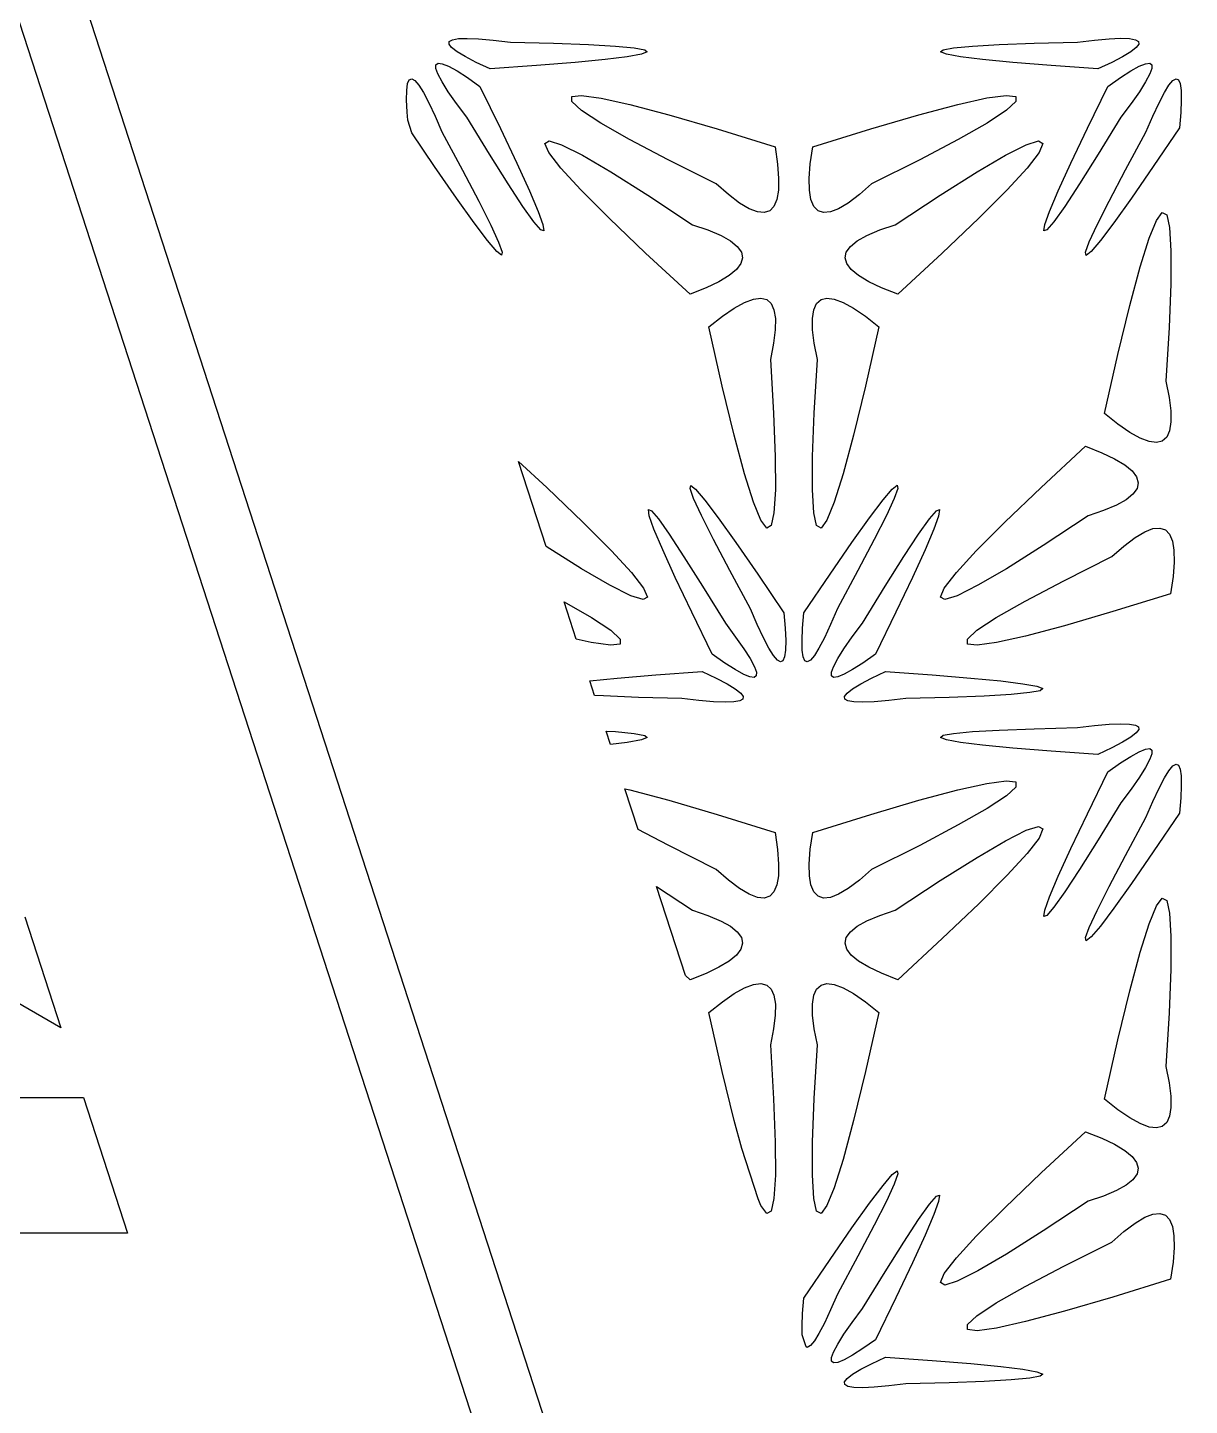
# Model space of a CAD drawing. Header units: metres. Extents: x 20 to 1108, y 20 to 485.
# Drawn here: x 269.3 to 320.7, y 135.4 to 196.3 of the extents above; entities that cross this region are included whole.
import ezdxf

# ---------------------------------------------------------------- set-up
doc = ezdxf.new("R2010")
doc.units = ezdxf.units.M

msp = doc.modelspace()

# ---------------------------------------------------------------- linework, layer by layer
for p, q in [((326.309, 20), (251.309, 250.826)), ((254.463, 250.826), (329.463, 20.0001)), ((287.955, 195.558), (287.968, 195.674)), ((287.968, 195.674), (288.107, 195.756)), ((288.107, 195.756), (288.369, 195.803)), ((288.369, 195.803), (288.756, 195.816)), ((288.756, 195.816), (289.266, 195.795)), ((289.266, 195.795), (289.915, 195.739)), ((289.915, 195.739), (290.671, 195.65)), ((290.671, 195.65), (292.582, 195.599)), ((292.582, 195.599), (294.129, 195.538)), ((312.297, 195.538), (313.844, 195.599)), ((313.844, 195.599), (315.755, 195.651)), ((315.755, 195.651), (316.512, 195.737)), ((316.512, 195.737), (317.161, 195.796)), ((317.161, 195.796), (317.67, 195.817)), ((317.67, 195.817), (318.057, 195.804)), ((318.057, 195.804), (318.32, 195.756)), ((318.32, 195.756), (318.458, 195.674)), ((318.458, 195.674), (318.471, 195.559)), ((288.066, 195.409), (287.955, 195.558)), ((288.31, 195.221), (288.066, 195.409)), ((288.666, 195.006), (288.31, 195.221)), ((289.153, 194.751), (288.666, 195.006)), ((294.129, 195.538), (295.319, 195.47)), ((295.842, 194.994), (294.865, 194.875)), ((295.319, 195.47), (296.151, 195.392)), ((296.466, 195.109), (295.842, 194.994)), ((296.151, 195.392), (296.613, 195.306)), ((296.721, 195.212), (296.466, 195.109)), ((296.613, 195.306), (296.721, 195.212)), ((309.705, 195.212), (309.814, 195.307)), ((309.96, 195.109), (309.705, 195.212)), ((309.814, 195.307), (310.276, 195.392)), ((310.584, 194.994), (309.96, 195.109)), ((310.276, 195.392), (311.108, 195.47)), ((311.562, 194.876), (310.584, 194.994)), ((311.108, 195.47), (312.297, 195.538)), ((317.749, 195), (317.274, 194.752)), ((318.117, 195.221), (317.749, 195)), ((318.361, 195.41), (318.117, 195.221)), ((318.471, 195.559), (318.361, 195.41)), ((287.374, 194.486), (287.376, 194.648)), ((287.462, 194.244), (287.374, 194.486)), ((287.376, 194.648), (287.47, 194.717)), ((287.47, 194.717), (287.659, 194.694)), ((287.659, 194.694), (287.932, 194.583)), ((287.932, 194.583), (288.315, 194.372)), ((288.315, 194.372), (288.766, 194.082)), ((289.771, 194.462), (289.153, 194.751)), ((291.828, 194.609), (289.771, 194.462)), ((293.533, 194.746), (291.828, 194.609)), ((294.865, 194.875), (293.533, 194.746)), ((312.893, 194.744), (311.562, 194.876)), ((314.597, 194.609), (312.893, 194.744)), ((316.656, 194.462), (314.597, 194.609)), ((317.274, 194.752), (316.656, 194.462)), ((317.657, 194.082), (318.114, 194.374)), ((318.114, 194.374), (318.491, 194.58)), ((318.491, 194.58), (318.77, 194.695)), ((318.77, 194.695), (318.956, 194.717)), ((318.956, 194.717), (319.049, 194.648)), ((319.051, 194.486), (318.965, 194.247)), ((319.049, 194.648), (319.051, 194.486)), ((286.083, 193.507), (286.126, 193.812)), ((286.126, 193.812), (286.199, 193.983)), ((286.199, 193.983), (286.305, 194.03)), ((286.305, 194.03), (286.446, 193.95)), ((286.446, 193.95), (286.621, 193.742)), ((287.653, 193.888), (287.462, 194.244)), ((287.925, 193.455), (287.653, 193.888)), ((288.766, 194.082), (289.326, 193.692)), ((317.099, 193.693), (317.657, 194.082)), ((318.774, 193.888), (318.5, 193.455)), ((318.965, 194.247), (318.774, 193.888)), ((319.805, 193.742), (319.981, 193.95)), ((319.981, 193.95), (320.121, 194.03)), ((320.121, 194.03), (320.228, 193.983)), ((320.228, 193.983), (320.3, 193.812)), ((320.3, 193.812), (320.343, 193.508)), ((286.076, 193.092), (286.083, 193.507)), ((286.621, 193.742), (286.82, 193.424)), ((286.82, 193.424), (287.06, 192.963)), ((288.29, 192.934), (287.925, 193.455)), ((289.326, 193.692), (290.229, 191.835)), ((293.393, 193.019), (293.396, 193.242)), ((293.396, 193.242), (293.824, 193.295)), ((293.824, 193.295), (294.683, 193.177)), ((294.683, 193.177), (295.96, 192.891)), ((310.466, 192.891), (311.743, 193.178)), ((311.743, 193.178), (312.603, 193.295)), ((312.603, 193.295), (313.031, 193.242)), ((313.031, 193.242), (313.034, 193.02)), ((316.197, 191.837), (317.099, 193.693)), ((318.5, 193.455), (318.135, 192.932)), ((319.367, 192.967), (319.607, 193.424)), ((319.607, 193.424), (319.805, 193.742)), ((320.343, 193.508), (320.351, 193.079)), ((286.099, 192.544), (286.076, 193.092)), ((286.128, 192.204), (286.099, 192.544)), ((287.06, 192.963), (287.336, 192.376)), ((288.745, 192.324), (288.29, 192.934)), ((293.812, 192.632), (293.393, 193.019)), ((294.665, 192.07), (293.812, 192.632)), ((295.96, 192.891), (297.679, 192.432)), ((308.747, 192.433), (310.466, 192.891)), ((312.615, 192.633), (311.761, 192.071)), ((313.034, 193.02), (312.615, 192.633)), ((318.135, 192.932), (317.68, 192.324)), ((319.092, 192.38), (319.367, 192.967)), ((320.326, 192.543), (320.27, 191.863)), ((320.351, 193.079), (320.326, 192.543)), ((286.315, 191.63), (286.128, 192.204)), ((287.336, 192.376), (287.635, 191.68)), ((289.749, 190.69), (288.745, 192.324)), ((295.94, 191.343), (294.665, 192.07)), ((297.679, 192.432), (299.817, 191.809)), ((306.61, 191.809), (308.747, 192.433)), ((311.761, 192.071), (310.483, 191.342)), ((317.68, 192.324), (316.676, 190.69)), ((318.789, 191.674), (319.092, 192.38)), ((287.315, 190.152), (286.315, 191.63)), ((287.635, 191.68), (288.55, 189.993)), ((290.229, 191.835), (290.963, 190.293)), ((297.645, 190.443), (295.94, 191.343)), ((299.817, 191.809), (302.378, 191.015)), ((304.048, 191.016), (306.61, 191.809)), ((310.483, 191.342), (308.779, 190.442)), ((315.464, 190.295), (316.197, 191.837)), ((317.878, 189.996), (318.789, 191.674)), ((320.27, 191.863), (319.112, 190.153)), ((292.196, 191.165), (292.385, 191.278)), ((292.366, 190.765), (292.196, 191.165)), ((292.9, 190.075), (292.366, 190.765)), ((292.385, 191.278), (292.933, 191.107)), ((292.933, 191.107), (293.854, 190.645)), ((302.378, 191.015), (302.489, 190.256)), ((303.939, 190.267), (304.048, 191.016)), ((312.574, 190.645), (313.493, 191.107)), ((313.493, 191.107), (314.041, 191.278)), ((314.061, 190.766), (313.527, 190.075)), ((314.041, 191.278), (314.231, 191.165)), ((314.231, 191.165), (314.061, 190.766)), ((288.284, 188.75), (287.315, 190.152)), ((290.576, 189.379), (289.749, 190.69)), ((290.963, 190.293), (291.516, 189.075)), ((293.854, 190.645), (295.113, 189.908)), ((299.778, 189.375), (297.645, 190.443)), ((302.489, 190.256), (302.538, 189.614)), ((303.888, 189.615), (303.939, 190.267)), ((308.779, 190.442), (306.649, 189.375)), ((311.315, 189.91), (312.574, 190.645)), ((314.909, 189.075), (315.464, 190.295)), ((316.676, 190.69), (315.85, 189.378)), ((319.112, 190.153), (318.144, 188.75)), ((288.55, 189.993), (289.272, 188.622)), ((293.782, 189.117), (292.9, 190.075)), ((295.113, 189.908), (296.748, 188.879)), ((302.538, 189.614), (302.529, 189.097)), ((303.898, 189.098), (303.888, 189.615)), ((309.678, 188.881), (311.315, 189.91)), ((313.527, 190.075), (312.644, 189.117)), ((317.155, 188.622), (317.878, 189.996)), ((291.227, 188.387), (290.576, 189.379)), ((291.516, 189.075), (291.904, 188.16)), ((295.034, 187.861), (293.782, 189.117)), ((300.313, 188.904), (299.778, 189.375)), ((300.806, 188.534), (300.313, 188.904)), ((302.529, 189.097), (302.463, 188.691)), ((303.963, 188.692), (303.898, 189.098)), ((306.114, 188.905), (305.619, 188.534)), ((306.649, 189.375), (306.114, 188.905)), ((307.692, 187.57), (309.678, 188.881)), ((312.644, 189.117), (311.39, 187.86)), ((314.523, 188.16), (314.909, 189.075)), ((315.85, 189.378), (315.198, 188.386)), ((289.062, 187.657), (288.284, 188.75)), ((289.272, 188.622), (289.806, 187.558)), ((291.71, 187.704), (291.227, 188.387)), ((296.748, 188.879), (298.734, 187.57)), ((301.233, 188.28), (300.806, 188.534)), ((301.597, 188.138), (301.233, 188.28)), ((302.331, 188.38), (302.147, 188.191)), ((302.463, 188.691), (302.331, 188.38)), ((304.095, 188.381), (303.963, 188.692)), ((304.28, 188.192), (304.095, 188.381)), ((305.194, 188.281), (304.829, 188.138)), ((305.619, 188.534), (305.194, 188.281)), ((315.198, 188.386), (314.715, 187.704)), ((316.624, 187.565), (317.155, 188.622)), ((318.144, 188.75), (317.365, 187.657)), ((292.017, 187.345), (291.71, 187.704)), ((291.904, 188.16), (292.112, 187.581)), ((296.648, 186.32), (295.034, 187.861)), ((301.897, 188.109), (301.597, 188.138)), ((302.147, 188.191), (301.897, 188.109)), ((304.53, 188.11), (304.28, 188.192)), ((304.829, 188.138), (304.53, 188.11)), ((311.39, 187.86), (309.778, 186.321)), ((314.314, 187.581), (314.523, 188.16)), ((314.715, 187.704), (314.409, 187.345)), ((318.929, 186.975), (319.251, 187.765)), ((319.251, 187.765), (319.513, 188.112)), ((319.513, 188.112), (319.706, 188.004)), ((319.706, 188.004), (319.833, 187.446)), ((289.654, 186.873), (289.062, 187.657)), ((289.806, 187.558), (290.152, 186.806)), ((292.152, 187.298), (292.017, 187.345)), ((292.112, 187.581), (292.152, 187.298)), ((298.734, 187.57), (299.41, 187.341)), ((299.41, 187.341), (299.989, 187.096)), ((299.989, 187.096), (300.409, 186.86)), ((306.016, 186.86), (306.437, 187.096)), ((306.437, 187.096), (307.015, 187.342)), ((307.015, 187.342), (307.692, 187.57)), ((314.274, 187.298), (314.314, 187.581)), ((314.409, 187.345), (314.274, 187.298)), ((316.278, 186.813), (316.624, 187.565)), ((317.365, 187.657), (316.773, 186.874)), ((319.833, 187.446), (319.892, 186.417)), ((290.064, 186.389), (289.654, 186.873)), ((290.152, 186.806), (290.309, 186.359)), ((300.409, 186.86), (300.711, 186.616)), ((300.711, 186.616), (300.893, 186.364)), ((305.533, 186.364), (305.714, 186.616)), ((305.714, 186.616), (306.016, 186.86)), ((316.118, 186.359), (316.278, 186.813)), ((316.773, 186.874), (316.364, 186.391)), ((318.534, 185.718), (318.929, 186.975)), ((290.278, 186.223), (290.064, 186.389)), ((290.309, 186.359), (290.278, 186.223)), ((298.617, 184.498), (296.648, 186.32)), ((300.872, 185.854), (300.67, 185.588)), ((300.946, 186.11), (300.872, 185.854)), ((300.893, 186.364), (300.946, 186.11)), ((305.48, 186.111), (305.533, 186.364)), ((305.553, 185.853), (305.48, 186.111)), ((305.753, 185.588), (305.553, 185.853)), ((309.778, 186.321), (307.809, 184.498)), ((316.142, 186.22), (316.118, 186.359)), ((316.364, 186.391), (316.142, 186.22)), ((319.892, 186.417), (319.885, 184.959)), ((300.351, 185.325), (299.899, 185.053)), ((300.67, 185.588), (300.351, 185.325)), ((306.078, 185.323), (305.753, 185.588)), ((306.527, 185.054), (306.078, 185.323)), ((318.073, 184), (318.534, 185.718)), ((299.326, 184.781), (298.617, 184.498)), ((299.899, 185.053), (299.326, 184.781)), ((307.096, 184.782), (306.527, 185.054)), ((307.809, 184.498), (307.096, 184.782)), ((319.885, 184.959), (319.812, 183.034)), ((300.571, 183.883), (301.034, 184.139)), ((301.034, 184.139), (301.426, 184.287)), ((301.426, 184.287), (301.753, 184.329)), ((301.753, 184.329), (302.013, 184.264)), ((302.013, 184.264), (302.208, 184.088)), ((302.208, 184.088), (302.331, 183.816)), ((304.095, 183.815), (304.218, 184.088)), ((304.218, 184.088), (304.413, 184.264)), ((304.413, 184.264), (304.673, 184.328)), ((304.673, 184.328), (305, 184.287)), ((305, 184.287), (305.393, 184.139)), ((305.393, 184.139), (305.856, 183.883)), ((299.451, 183.055), (300.05, 183.527)), ((300.05, 183.527), (300.571, 183.883)), ((302.331, 183.816), (302.393, 183.42)), ((302.393, 183.42), (302.386, 182.93)), ((304.034, 183.42), (304.095, 183.815)), ((304.04, 182.93), (304.034, 183.42)), ((305.856, 183.883), (306.376, 183.527)), ((306.376, 183.527), (306.975, 183.054)), ((317.545, 181.84), (318.073, 184)), ((300.045, 180.435), (299.451, 183.055)), ((302.386, 182.93), (302.314, 182.334)), ((304.113, 182.333), (304.04, 182.93)), ((306.975, 183.054), (306.381, 180.434)), ((319.812, 183.034), (319.671, 180.655)), ((302.314, 182.334), (302.171, 181.619)), ((304.255, 181.618), (304.113, 182.333)), ((302.171, 181.619), (302.312, 179.238)), ((304.115, 179.242), (304.255, 181.618)), ((316.951, 179.22), (317.545, 181.84)), ((300.571, 178.275), (300.045, 180.435)), ((306.381, 180.434), (305.854, 178.274)), ((319.671, 180.655), (319.814, 179.94)), ((319.814, 179.94), (319.886, 179.344)), ((302.312, 179.238), (302.385, 177.313)), ((304.041, 177.318), (304.115, 179.242)), ((317.548, 178.748), (316.951, 179.22)), ((319.886, 179.344), (319.892, 178.853)), ((318.07, 178.391), (317.548, 178.748)), ((319.892, 178.853), (319.831, 178.458)), ((301.034, 176.556), (300.571, 178.275)), ((305.854, 178.274), (305.392, 176.556)), ((318.534, 178.135), (318.07, 178.391)), ((318.926, 177.986), (318.534, 178.135)), ((319.253, 177.945), (318.926, 177.986)), ((319.513, 178.01), (319.253, 177.945)), ((319.708, 178.186), (319.513, 178.01)), ((319.831, 178.458), (319.708, 178.186)), ((302.385, 177.313), (302.393, 175.857)), ((304.034, 175.856), (304.041, 177.318)), ((314.149, 175.952), (316.117, 177.775)), ((316.117, 177.775), (316.83, 177.491)), ((316.83, 177.491), (317.399, 177.221)), ((292.256, 173.345), (291.034, 177.104)), ((291.034, 177.104), (292.279, 175.952)), ((317.399, 177.221), (317.848, 176.95)), ((317.848, 176.95), (318.173, 176.686)), ((301.428, 175.302), (301.034, 176.556)), ((305.392, 176.556), (304.998, 175.302)), ((318.173, 176.686), (318.373, 176.42)), ((318.373, 176.42), (318.447, 176.162)), ((318.447, 176.162), (318.394, 175.909)), ((292.279, 175.952), (293.892, 174.412)), ((298.617, 175.915), (298.649, 176.05)), ((298.775, 175.468), (298.617, 175.915)), ((298.649, 176.05), (298.863, 175.884)), ((298.863, 175.884), (299.273, 175.4)), ((302.393, 175.857), (302.333, 174.828)), ((304.093, 174.827), (304.034, 175.856)), ((307.159, 175.405), (307.563, 175.883)), ((307.563, 175.883), (307.784, 176.054)), ((307.808, 175.914), (307.649, 175.462)), ((307.784, 176.054), (307.808, 175.914)), ((312.539, 174.415), (314.149, 175.952)), ((318.212, 175.656), (317.91, 175.412)), ((318.394, 175.909), (318.212, 175.656)), ((296.814, 174.695), (296.775, 174.98)), ((296.775, 174.98), (296.909, 174.928)), ((296.909, 174.928), (297.216, 174.569)), ((299.12, 174.715), (298.775, 175.468)), ((299.273, 175.4), (299.865, 174.616)), ((301.75, 174.51), (301.428, 175.302)), ((304.998, 175.302), (304.675, 174.509)), ((306.564, 174.619), (307.159, 175.405)), ((307.649, 175.462), (307.304, 174.713)), ((309.211, 174.569), (309.518, 174.928)), ((309.518, 174.928), (309.653, 174.976)), ((309.653, 174.976), (309.613, 174.693)), ((316.91, 174.932), (316.235, 174.703)), ((317.49, 175.177), (316.91, 174.932)), ((317.91, 175.412), (317.49, 175.177)), ((293.892, 174.412), (295.145, 173.155)), ((297.023, 174.112), (296.814, 174.695)), ((297.216, 174.569), (297.7, 173.887)), ((299.655, 173.651), (299.12, 174.715)), ((299.865, 174.616), (300.643, 173.524)), ((302.013, 174.161), (301.75, 174.51)), ((302.206, 174.269), (302.013, 174.161)), ((302.333, 174.828), (302.206, 174.269)), ((304.22, 174.27), (304.093, 174.827)), ((304.413, 174.161), (304.22, 174.27)), ((304.675, 174.509), (304.413, 174.161)), ((305.784, 173.526), (306.564, 174.619)), ((307.304, 174.713), (306.772, 173.651)), ((308.731, 173.89), (309.211, 174.569)), ((309.613, 174.693), (309.404, 174.112)), ((311.283, 173.155), (312.539, 174.415)), ((316.235, 174.703), (314.248, 173.393)), ((297.41, 173.198), (297.023, 174.112)), ((297.7, 173.887), (298.351, 172.894)), ((300.376, 172.279), (299.655, 173.651)), ((306.772, 173.651), (306.049, 172.278)), ((308.077, 172.898), (308.731, 173.89)), ((309.404, 174.112), (309.017, 173.198)), ((317.813, 173.367), (318.308, 173.74)), ((318.308, 173.74), (318.733, 173.992)), ((318.733, 173.992), (319.097, 174.135)), ((319.097, 174.135), (319.397, 174.163)), ((319.397, 174.163), (319.647, 174.082)), ((319.647, 174.082), (319.831, 173.893)), ((319.831, 173.893), (319.963, 173.582)), ((293.814, 172.364), (292.256, 173.345)), ((295.145, 173.155), (296.025, 172.2)), ((297.963, 171.981), (297.41, 173.198)), ((300.643, 173.524), (301.612, 172.121)), ((304.816, 172.121), (305.784, 173.526)), ((309.017, 173.198), (308.463, 171.981)), ((310.402, 172.199), (311.283, 173.155)), ((314.248, 173.393), (312.612, 172.363)), ((317.278, 172.898), (317.813, 173.367)), ((319.963, 173.582), (320.029, 173.176)), ((320.029, 173.176), (320.038, 172.658)), ((298.351, 172.894), (299.177, 171.584)), ((307.251, 171.585), (308.077, 172.898)), ((315.15, 171.833), (317.278, 172.898)), ((320.038, 172.658), (319.989, 172.017)), ((295.073, 171.629), (293.814, 172.364)), ((296.025, 172.2), (296.561, 171.509)), ((298.698, 170.438), (297.963, 171.981)), ((301.291, 170.594), (300.376, 172.279)), ((301.612, 172.121), (302.77, 170.41)), ((303.657, 170.41), (304.816, 172.121)), ((306.049, 172.278), (305.137, 170.599)), ((308.463, 171.981), (307.73, 170.438)), ((309.866, 171.508), (310.402, 172.199)), ((312.612, 172.363), (311.353, 171.629)), ((313.448, 170.934), (315.15, 171.833)), ((319.989, 172.017), (319.878, 171.258)), ((295.993, 171.167), (295.073, 171.629)), ((296.561, 171.509), (296.731, 171.109)), ((299.177, 171.584), (300.181, 169.949)), ((306.25, 169.956), (307.251, 171.585)), ((309.696, 171.109), (309.866, 171.508)), ((311.353, 171.629), (310.433, 171.167)), ((319.878, 171.258), (317.317, 170.465)), ((293.588, 169.243), (293.053, 170.893)), ((293.053, 170.893), (294.257, 170.205)), ((296.541, 170.995), (295.993, 171.167)), ((296.731, 171.109), (296.541, 170.995)), ((309.885, 170.995), (309.696, 171.109)), ((310.433, 171.167), (309.885, 170.995)), ((312.169, 170.204), (313.448, 170.934)), ((294.257, 170.205), (295.115, 169.641)), ((299.6, 168.582), (298.698, 170.438)), ((301.59, 169.897), (301.291, 170.594)), ((302.77, 170.41), (302.827, 169.73)), ((303.6, 169.735), (303.657, 170.41)), ((305.137, 170.599), (304.834, 169.895)), ((307.73, 170.438), (306.827, 168.58)), ((311.312, 169.641), (312.169, 170.204)), ((317.317, 170.465), (315.179, 169.841)), ((295.115, 169.641), (295.534, 169.254)), ((300.181, 169.949), (300.636, 169.34)), ((301.867, 169.311), (301.59, 169.897)), ((302.827, 169.73), (302.851, 169.182)), ((303.576, 169.194), (303.6, 169.735)), ((304.834, 169.895), (304.563, 169.313)), ((305.793, 169.345), (306.25, 169.956)), ((310.893, 169.254), (311.312, 169.641)), ((313.46, 169.383), (312.183, 169.096)), ((315.179, 169.841), (313.46, 169.383)), ((294.243, 169.097), (293.588, 169.243)), ((295.103, 168.979), (294.243, 169.097)), ((295.531, 169.031), (295.103, 168.979)), ((295.534, 169.254), (295.531, 169.031)), ((300.636, 169.34), (301.001, 168.818)), ((301.001, 168.818), (301.274, 168.386)), ((302.104, 168.854), (301.867, 169.311)), ((302.305, 168.531), (302.104, 168.854)), ((302.851, 169.182), (302.843, 168.767)), ((303.583, 168.766), (303.576, 169.194)), ((304.323, 168.854), (304.121, 168.531)), ((304.563, 169.313), (304.323, 168.854)), ((305.153, 168.386), (305.426, 168.818)), ((305.426, 168.818), (305.793, 169.345)), ((310.896, 169.03), (310.893, 169.254)), ((311.324, 168.979), (310.896, 169.03)), ((312.183, 169.096), (311.324, 168.979)), ((300.16, 168.192), (299.6, 168.582)), ((300.612, 167.901), (300.16, 168.192)), ((301.274, 168.386), (301.464, 168.029)), ((302.481, 168.323), (302.305, 168.531)), ((302.621, 168.243), (302.481, 168.323)), ((302.728, 168.291), (302.621, 168.243)), ((302.8, 168.462), (302.728, 168.291)), ((302.843, 168.767), (302.8, 168.462)), ((303.626, 168.461), (303.583, 168.766)), ((303.699, 168.29), (303.626, 168.461)), ((303.805, 168.243), (303.699, 168.29)), ((303.946, 168.323), (303.805, 168.243)), ((304.121, 168.531), (303.946, 168.323)), ((304.963, 168.028), (305.153, 168.386)), ((306.27, 168.192), (305.813, 167.9)), ((306.827, 168.58), (306.27, 168.192)), ((295.394, 167.527), (297.098, 167.664)), ((297.098, 167.664), (299.156, 167.812)), ((299.156, 167.812), (299.774, 167.522)), ((300.993, 167.692), (300.612, 167.901)), ((301.268, 167.578), (300.993, 167.692)), ((301.456, 167.556), (301.268, 167.578)), ((301.55, 167.625), (301.456, 167.556)), ((301.464, 168.029), (301.552, 167.787)), ((301.552, 167.787), (301.55, 167.625)), ((304.875, 167.787), (304.963, 168.028)), ((304.877, 167.625), (304.875, 167.787)), ((304.97, 167.556), (304.877, 167.625)), ((305.157, 167.578), (304.97, 167.556)), ((305.436, 167.693), (305.157, 167.578)), ((305.813, 167.9), (305.436, 167.693)), ((306.653, 167.521), (307.271, 167.811)), ((307.271, 167.811), (309.329, 167.664)), ((309.329, 167.664), (311.034, 167.529)), ((294.185, 167.41), (295.394, 167.527)), ((294.396, 166.758), (294.185, 167.41)), ((299.774, 167.522), (300.26, 167.268)), ((300.26, 167.268), (300.617, 167.053)), ((300.617, 167.053), (300.861, 166.864)), ((305.566, 166.863), (305.81, 167.053)), ((305.81, 167.053), (306.177, 167.274)), ((306.177, 167.274), (306.653, 167.521)), ((311.034, 167.529), (312.365, 167.398)), ((312.365, 167.398), (313.342, 167.279)), ((313.342, 167.279), (313.966, 167.165)), ((314.113, 166.967), (313.651, 166.882)), ((313.966, 167.165), (314.221, 167.061)), ((314.221, 167.061), (314.113, 166.967)), ((294.797, 166.735), (294.396, 166.758)), ((296.344, 166.675), (294.797, 166.735)), ((298.255, 166.624), (296.344, 166.675)), ((299.011, 166.534), (298.255, 166.624)), ((299.66, 166.479), (299.011, 166.534)), ((300.17, 166.457), (299.66, 166.479)), ((300.557, 166.471), (300.17, 166.457)), ((300.82, 166.518), (300.557, 166.471)), ((300.958, 166.6), (300.82, 166.518)), ((300.861, 166.864), (300.971, 166.716)), ((300.971, 166.716), (300.958, 166.6)), ((305.455, 166.715), (305.566, 166.863)), ((305.468, 166.599), (305.455, 166.715)), ((305.607, 166.518), (305.468, 166.599)), ((305.869, 166.47), (305.607, 166.518)), ((306.256, 166.457), (305.869, 166.47)), ((306.765, 166.478), (306.256, 166.457)), ((307.414, 166.535), (306.765, 166.478)), ((308.171, 166.623), (307.414, 166.535)), ((310.082, 166.675), (308.171, 166.623)), ((311.629, 166.734), (310.082, 166.675)), ((312.819, 166.804), (311.629, 166.734)), ((313.651, 166.882), (312.819, 166.804)), ((294.908, 165.183), (295.319, 165.159)), ((295.1, 164.594), (294.908, 165.183)), ((295.319, 165.159), (296.151, 165.081)), ((310.276, 165.081), (311.108, 165.159)), ((311.108, 165.159), (312.297, 165.229)), ((312.297, 165.229), (313.844, 165.288)), ((313.844, 165.288), (315.755, 165.34)), ((315.755, 165.34), (316.512, 165.428)), ((316.512, 165.428), (317.161, 165.485)), ((317.161, 165.485), (317.67, 165.506)), ((317.67, 165.506), (318.057, 165.493)), ((318.057, 165.493), (318.32, 165.445)), ((318.32, 165.445), (318.458, 165.364)), ((318.471, 165.248), (318.361, 165.1)), ((318.458, 165.364), (318.471, 165.248)), ((295.842, 164.684), (295.1, 164.594)), ((296.466, 164.798), (295.842, 164.684)), ((296.151, 165.081), (296.613, 164.995)), ((296.721, 164.901), (296.466, 164.798)), ((296.613, 164.995), (296.721, 164.901)), ((309.705, 164.901), (309.814, 164.996)), ((309.96, 164.798), (309.705, 164.901)), ((309.814, 164.996), (310.276, 165.081)), ((310.584, 164.684), (309.96, 164.798)), ((311.562, 164.566), (310.584, 164.684)), ((312.893, 164.434), (311.562, 164.566)), ((317.749, 164.69), (317.274, 164.443)), ((318.117, 164.91), (317.749, 164.69)), ((318.361, 165.1), (318.117, 164.91)), ((314.597, 164.299), (312.893, 164.434)), ((316.656, 164.152), (314.597, 164.299)), ((317.274, 164.443), (316.656, 164.152)), ((317.657, 163.772), (318.114, 164.064)), ((318.114, 164.064), (318.491, 164.27)), ((318.491, 164.27), (318.77, 164.385)), ((318.77, 164.385), (318.956, 164.407)), ((318.965, 163.937), (318.774, 163.577)), ((318.956, 164.407), (319.049, 164.337)), ((319.051, 164.176), (318.965, 163.937)), ((319.049, 164.337), (319.051, 164.176)), ((316.197, 161.526), (317.099, 163.383)), ((317.099, 163.383), (317.657, 163.772)), ((318.774, 163.577), (318.5, 163.145)), ((319.607, 163.114), (319.805, 163.432)), ((319.805, 163.432), (319.981, 163.64)), ((319.981, 163.64), (320.121, 163.72)), ((320.121, 163.72), (320.228, 163.673)), ((320.228, 163.673), (320.3, 163.502)), ((320.3, 163.502), (320.343, 163.197)), ((310.466, 162.58), (311.743, 162.867)), ((311.743, 162.867), (312.603, 162.984)), ((312.603, 162.984), (313.031, 162.933)), ((313.034, 162.709), (312.615, 162.322)), ((313.031, 162.933), (313.034, 162.709)), ((318.5, 163.145), (318.135, 162.621)), ((319.367, 162.656), (319.607, 163.114)), ((320.351, 162.769), (320.326, 162.233)), ((320.343, 163.197), (320.351, 162.769)), ((296.323, 160.83), (295.738, 162.63)), ((295.738, 162.63), (295.96, 162.58)), ((295.96, 162.58), (297.679, 162.121)), ((297.679, 162.121), (299.817, 161.498)), ((306.61, 161.498), (308.747, 162.122)), ((308.747, 162.122), (310.466, 162.58)), ((312.615, 162.322), (311.761, 161.761)), ((318.135, 162.621), (317.68, 162.014)), ((319.092, 162.069), (319.367, 162.656)), ((320.326, 162.233), (320.27, 161.553)), ((299.817, 161.498), (302.378, 160.705)), ((304.048, 160.705), (306.61, 161.498)), ((311.761, 161.761), (310.483, 161.031)), ((315.464, 159.984), (316.197, 161.526)), ((317.68, 162.014), (316.676, 160.379)), ((318.789, 161.363), (319.092, 162.069)), ((320.27, 161.553), (319.112, 159.843)), ((310.483, 161.031), (308.779, 160.131)), ((313.493, 160.796), (314.041, 160.968)), ((314.041, 160.968), (314.231, 160.855)), ((314.231, 160.855), (314.061, 160.455)), ((317.878, 159.686), (318.789, 161.363)), ((297.645, 160.132), (296.323, 160.83)), ((302.378, 160.705), (302.489, 159.945)), ((303.939, 159.956), (304.048, 160.705)), ((311.315, 159.6), (312.574, 160.334)), ((312.574, 160.334), (313.493, 160.796)), ((314.061, 160.455), (313.527, 159.766)), ((316.676, 160.379), (315.85, 159.068)), ((299.778, 159.065), (297.645, 160.132)), ((302.489, 159.945), (302.538, 159.304)), ((303.888, 159.305), (303.939, 159.956)), ((308.779, 160.131), (306.649, 159.066)), ((313.527, 159.766), (312.644, 158.808)), ((314.909, 158.765), (315.464, 159.984)), ((317.155, 158.313), (317.878, 159.686)), ((319.112, 159.843), (318.144, 158.44)), ((300.313, 158.594), (299.778, 159.065)), ((302.538, 159.304), (302.529, 158.786)), ((303.898, 158.787), (303.888, 159.305)), ((306.649, 159.066), (306.114, 158.595)), ((309.678, 158.57), (311.315, 159.6)), ((315.85, 159.068), (315.198, 158.075)), ((300.806, 158.224), (300.313, 158.594)), ((302.529, 158.786), (302.463, 158.381)), ((303.963, 158.381), (303.898, 158.787)), ((306.114, 158.595), (305.619, 158.224)), ((307.692, 157.26), (309.678, 158.57)), ((312.644, 158.808), (311.39, 157.55)), ((314.523, 157.85), (314.909, 158.765)), ((318.144, 158.44), (317.365, 157.347)), ((298.422, 154.368), (297.141, 158.31)), ((297.141, 158.31), (298.734, 157.26)), ((301.233, 157.971), (300.806, 158.224)), ((301.597, 157.827), (301.233, 157.971)), ((301.897, 157.8), (301.597, 157.827)), ((302.147, 157.88), (301.897, 157.8)), ((302.331, 158.069), (302.147, 157.88)), ((302.463, 158.381), (302.331, 158.069)), ((304.095, 158.07), (303.963, 158.381)), ((304.28, 157.881), (304.095, 158.07)), ((304.53, 157.8), (304.28, 157.881)), ((304.829, 157.828), (304.53, 157.8)), ((305.194, 157.971), (304.829, 157.828)), ((305.619, 158.224), (305.194, 157.971)), ((314.314, 157.271), (314.523, 157.85)), ((315.198, 158.075), (314.715, 157.394)), ((316.624, 157.254), (317.155, 158.313)), ((298.734, 157.26), (299.41, 157.031)), ((307.015, 157.031), (307.692, 157.26)), ((311.39, 157.55), (309.778, 156.011)), ((314.274, 156.987), (314.314, 157.271)), ((314.715, 157.394), (314.409, 157.034)), ((316.278, 156.502), (316.624, 157.254)), ((317.365, 157.347), (316.773, 156.564)), ((318.929, 156.664), (319.251, 157.454)), ((319.251, 157.454), (319.513, 157.802)), ((319.513, 157.802), (319.706, 157.693)), ((319.706, 157.693), (319.833, 157.136)), ((269.188, 156.967), (270.783, 152.057)), ((299.41, 157.031), (299.989, 156.785)), ((299.989, 156.785), (300.409, 156.55)), ((306.016, 156.55), (306.437, 156.786)), ((306.437, 156.786), (307.015, 157.031)), ((314.409, 157.034), (314.274, 156.987)), ((318.534, 155.407), (318.929, 156.664)), ((319.833, 157.136), (319.892, 156.108)), ((300.409, 156.55), (300.711, 156.307)), ((300.711, 156.307), (300.893, 156.054)), ((300.893, 156.054), (300.946, 155.8)), ((305.48, 155.801), (305.533, 156.054)), ((305.533, 156.054), (305.714, 156.307)), ((305.714, 156.307), (306.016, 156.55)), ((309.778, 156.011), (307.809, 154.189)), ((316.118, 156.049), (316.278, 156.502)), ((316.142, 155.909), (316.118, 156.049)), ((316.364, 156.08), (316.142, 155.909)), ((316.773, 156.564), (316.364, 156.08)), ((319.892, 156.108), (319.885, 154.649)), ((300.872, 155.544), (300.67, 155.277)), ((300.946, 155.8), (300.872, 155.544)), ((305.553, 155.542), (305.48, 155.801)), ((305.753, 155.277), (305.553, 155.542)), ((318.073, 153.69), (318.534, 155.407)), ((300.351, 155.015), (299.899, 154.742)), ((300.67, 155.277), (300.351, 155.015)), ((306.078, 155.013), (305.753, 155.277)), ((306.527, 154.743), (306.078, 155.013)), ((298.617, 154.189), (298.422, 154.368)), ((299.326, 154.471), (298.617, 154.189)), ((299.899, 154.742), (299.326, 154.471)), ((307.096, 154.472), (306.527, 154.743)), ((307.809, 154.189), (307.096, 154.472)), ((319.885, 154.649), (319.812, 152.724)), ((270.783, 152.057), (267.46, 153.975)), ((300.05, 153.217), (300.571, 153.573)), ((300.571, 153.573), (301.034, 153.829)), ((301.034, 153.829), (301.426, 153.978)), ((301.426, 153.978), (301.753, 154.019)), ((301.753, 154.019), (302.013, 153.953)), ((302.013, 153.953), (302.208, 153.777)), ((302.208, 153.777), (302.331, 153.505)), ((304.095, 153.505), (304.218, 153.777)), ((304.218, 153.777), (304.413, 153.953)), ((304.413, 153.953), (304.673, 154.018)), ((304.673, 154.018), (305, 153.977)), ((305, 153.977), (305.393, 153.828)), ((305.393, 153.828), (305.856, 153.572)), ((305.856, 153.572), (306.376, 153.217)), ((317.545, 151.529), (318.073, 153.69)), ((299.451, 152.744), (300.05, 153.217)), ((302.331, 153.505), (302.393, 153.109)), ((302.393, 153.109), (302.386, 152.619)), ((304.034, 153.109), (304.095, 153.505)), ((304.04, 152.619), (304.034, 153.109)), ((306.376, 153.217), (306.975, 152.743)), ((300.045, 150.124), (299.451, 152.744)), ((302.386, 152.619), (302.314, 152.024)), ((304.113, 152.024), (304.04, 152.619)), ((306.975, 152.743), (306.381, 150.123)), ((319.812, 152.724), (319.671, 150.344)), ((302.314, 152.024), (302.171, 151.309)), ((304.255, 151.308), (304.113, 152.024)), ((302.171, 151.309), (302.312, 148.927)), ((304.115, 148.933), (304.255, 151.308)), ((316.951, 148.909), (317.545, 151.529)), ((300.571, 147.963), (300.045, 150.124)), ((306.381, 150.123), (305.854, 147.963)), ((319.671, 150.344), (319.814, 149.629)), ((319.814, 149.629), (319.886, 149.033)), ((267.809, 148.98), (271.783, 148.98)), ((271.783, 148.98), (273.733, 142.981)), ((302.312, 148.927), (302.385, 147.002)), ((304.041, 147.008), (304.115, 148.933)), ((317.548, 148.439), (316.951, 148.909)), ((319.886, 149.033), (319.892, 148.542)), ((318.07, 148.08), (317.548, 148.439)), ((318.534, 147.824), (318.07, 148.08)), ((319.831, 148.149), (319.708, 147.875)), ((319.892, 148.542), (319.831, 148.149)), ((300.906, 146.726), (300.571, 147.963)), ((305.854, 147.963), (305.392, 146.245)), ((314.149, 145.642), (316.117, 147.464)), ((316.117, 147.464), (316.83, 147.182)), ((318.926, 147.676), (318.534, 147.824)), ((319.253, 147.634), (318.926, 147.676)), ((319.513, 147.699), (319.253, 147.634)), ((319.708, 147.875), (319.513, 147.699)), ((302.385, 147.002), (302.393, 145.546)), ((304.034, 145.545), (304.041, 147.008)), ((316.83, 147.182), (317.399, 146.91)), ((317.399, 146.91), (317.848, 146.641)), ((301.629, 144.496), (300.906, 146.726)), ((305.392, 146.245), (304.998, 144.991)), ((317.848, 146.641), (318.173, 146.375)), ((318.173, 146.375), (318.373, 146.11)), ((307.563, 145.572), (307.784, 145.743)), ((307.784, 145.743), (307.808, 145.604)), ((312.539, 144.106), (314.149, 145.642)), ((318.373, 146.11), (318.447, 145.853)), ((318.447, 145.853), (318.394, 145.599)), ((302.393, 145.546), (302.333, 144.518)), ((304.093, 144.518), (304.034, 145.545)), ((306.564, 144.309), (307.159, 145.095)), ((307.159, 145.095), (307.563, 145.572)), ((307.649, 145.152), (307.304, 144.402)), ((307.808, 145.604), (307.649, 145.152)), ((317.91, 145.103), (317.49, 144.866)), ((318.212, 145.346), (317.91, 145.103)), ((318.394, 145.599), (318.212, 145.346)), ((301.75, 144.199), (301.629, 144.496)), ((302.333, 144.518), (302.206, 143.957)), ((304.22, 143.959), (304.093, 144.518)), ((304.998, 144.991), (304.675, 144.198)), ((307.304, 144.402), (306.772, 143.34)), ((309.211, 144.259), (309.518, 144.618)), ((309.518, 144.618), (309.653, 144.665)), ((309.653, 144.665), (309.613, 144.382)), ((316.91, 144.621), (316.235, 144.394)), ((317.49, 144.866), (316.91, 144.621)), ((302.013, 143.851), (301.75, 144.199)), ((302.206, 143.957), (302.013, 143.851)), ((304.413, 143.852), (304.22, 143.959)), ((304.675, 144.198), (304.413, 143.852)), ((305.784, 143.215), (306.564, 144.309)), ((308.731, 143.579), (309.211, 144.259)), ((309.404, 143.802), (309.017, 142.887)), ((309.613, 144.382), (309.404, 143.802)), ((311.283, 142.845), (312.539, 144.106)), ((316.235, 144.394), (314.248, 143.082)), ((318.733, 143.682), (319.097, 143.825)), ((319.097, 143.825), (319.397, 143.853)), ((319.397, 143.853), (319.647, 143.773)), ((304.816, 141.812), (305.784, 143.215)), ((306.772, 143.34), (306.049, 141.968)), ((308.077, 142.587), (308.731, 143.579)), ((317.813, 143.058), (318.308, 143.429)), ((318.308, 143.429), (318.733, 143.682)), ((319.647, 143.773), (319.831, 143.582)), ((319.831, 143.582), (319.963, 143.272)), ((319.963, 143.272), (320.029, 142.865)), ((273.733, 142.981), (267.809, 142.981)), ((307.251, 141.275), (308.077, 142.587)), ((309.017, 142.887), (308.463, 141.67)), ((310.402, 141.89), (311.283, 142.845)), ((314.248, 143.082), (312.612, 142.053)), ((315.15, 141.523), (317.278, 142.587)), ((317.278, 142.587), (317.813, 143.058)), ((320.029, 142.865), (320.038, 142.349)), ((306.049, 141.968), (305.137, 140.289)), ((312.612, 142.053), (311.353, 141.318)), ((320.038, 142.349), (319.989, 141.706)), ((303.657, 140.1), (304.816, 141.812)), ((308.463, 141.67), (307.73, 140.127)), ((309.866, 141.197), (310.402, 141.89)), ((313.448, 140.623), (315.15, 141.523)), ((319.989, 141.706), (319.878, 140.947)), ((306.25, 139.647), (307.251, 141.275)), ((309.696, 140.798), (309.866, 141.197)), ((309.885, 140.685), (309.696, 140.798)), ((310.433, 140.857), (309.885, 140.685)), ((311.353, 141.318), (310.433, 140.857)), ((319.878, 140.947), (317.317, 140.154)), ((305.137, 140.289), (304.834, 139.584)), ((312.169, 139.895), (313.448, 140.623)), ((317.317, 140.154), (315.179, 139.53)), ((303.6, 139.425), (303.657, 140.1)), ((304.834, 139.584), (304.563, 139.001)), ((305.793, 139.034), (306.25, 139.647)), ((307.73, 140.127), (306.827, 138.271)), ((311.312, 139.33), (312.169, 139.895)), ((315.179, 139.53), (313.46, 139.072)), ((303.576, 138.883), (303.6, 139.425)), ((304.563, 139.001), (304.323, 138.543)), ((305.426, 138.508), (305.793, 139.034)), ((310.893, 138.943), (311.312, 139.33)), ((310.896, 138.72), (310.893, 138.943)), ((313.46, 139.072), (312.183, 138.785)), ((303.582, 138.484), (303.576, 138.883)), ((303.755, 137.955), (303.582, 138.484)), ((304.323, 138.543), (304.121, 138.221)), ((305.153, 138.075), (305.426, 138.508)), ((311.324, 138.668), (310.896, 138.72)), ((312.183, 138.785), (311.324, 138.668)), ((303.805, 137.933), (303.755, 137.955)), ((303.946, 138.012), (303.805, 137.933)), ((304.121, 138.221), (303.946, 138.012)), ((304.875, 137.478), (304.963, 137.718)), ((304.963, 137.718), (305.153, 138.075)), ((306.27, 137.881), (305.813, 137.589)), ((306.827, 138.271), (306.27, 137.881)), ((304.877, 137.316), (304.875, 137.478)), ((304.97, 137.245), (304.877, 137.316)), ((305.157, 137.268), (304.97, 137.245)), ((305.436, 137.382), (305.157, 137.268)), ((305.813, 137.589), (305.436, 137.382)), ((306.177, 136.963), (306.653, 137.21)), ((306.653, 137.21), (307.271, 137.5)), ((307.271, 137.5), (309.329, 137.354)), ((309.329, 137.354), (311.034, 137.218)), ((311.034, 137.218), (312.365, 137.087)), ((305.455, 136.404), (305.566, 136.553)), ((305.566, 136.553), (305.81, 136.742)), ((305.81, 136.742), (306.177, 136.963)), ((312.819, 136.493), (311.629, 136.424)), ((312.365, 137.087), (313.342, 136.968)), ((313.651, 136.571), (312.819, 136.493)), ((313.342, 136.968), (313.966, 136.855)), ((314.113, 136.656), (313.651, 136.571)), ((313.966, 136.855), (314.221, 136.75)), ((314.221, 136.75), (314.113, 136.656)), ((305.468, 136.288), (305.455, 136.404)), ((305.607, 136.207), (305.468, 136.288)), ((305.869, 136.159), (305.607, 136.207)), ((306.256, 136.147), (305.869, 136.159)), ((306.765, 136.167), (306.256, 136.147)), ((307.414, 136.226), (306.765, 136.167)), ((308.171, 136.313), (307.414, 136.226)), ((310.082, 136.364), (308.171, 136.313)), ((311.629, 136.424), (310.082, 136.364))]:
    msp.add_line(p, q)

doc.saveas('drawing.dxf')
